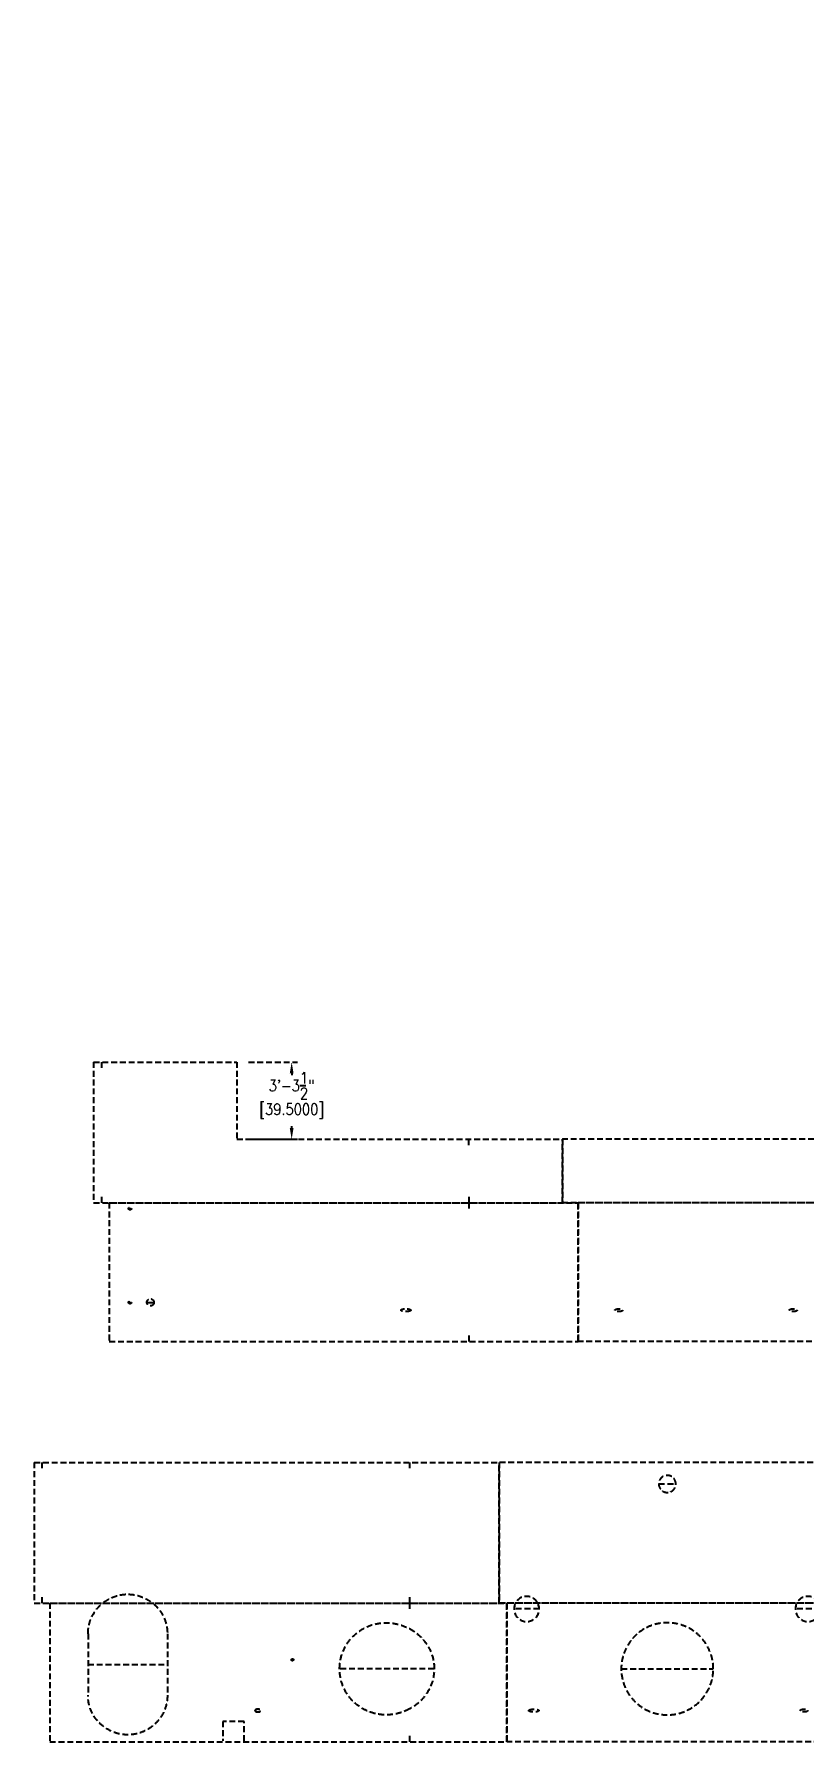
# Model space of a CAD drawing. Extents: x -970 to 14357, y -5073 to 1980.
# Drawn here: x -160 to 234, y -1965 to -1091 of the extents above; entities that cross this region are included whole.
import ezdxf

# ---------------------------------------------------------------- set-up
doc = ezdxf.new("R2010")
doc.units = 0
doc.header["$LTSCALE"] = 12
doc.header["$MEASUREMENT"] = 0
doc.header["$PDMODE"] = 33
doc.header["$PDSIZE"] = -0.5
doc.linetypes.add('HIDDEN', pattern=[0.375, 0.25, -0.125])
doc.layers.get('Defpoints').update_dxf_attribs({"linetype": 'CONTINUOUS'})
doc.layers.add('AM_3', color=6, linetype='HIDDEN', lineweight=25)
doc.layers.add('COVER', color=3, linetype='CONTINUOUS')
doc.layers.add('DIM', color=1, linetype='CONTINUOUS')
doc.styles.add('ROMANS', font='ROMANS.shx', dxfattribs={"width": 0.85, "height": 5.76})
doc.styles.get("Standard").update_dxf_attribs({"font": 'sanss___.ttf'})
doc.dimstyles.get("Standard").update_dxf_attribs({"dimtxt": 0.18, "dimasz": 0.18, "dimexe": 0.18, "dimexo": 0.0625, "dimgap": 0.09, "dimtad": 0, "dimtih": 1, "dimtoh": 1, "dimdec": 4, "dimzin": 0, "dimdsep": 46, "dimtxsty": 'Standard', "dimcen": 0.09, "dimadec": 0, "dimazin": 0, "dimtfac": 1, "dimtdec": 4, "dimtofl": 0, "dimtmove": 0, "dimatfit": 3, "dimfxl": 1, "dimtolj": 1, "dimtzin": 0, "dimarcsym": 0})

# ---------------------------------------------------------------- blocks, each defined once
blk = doc.blocks.new('A$Cd6710732')
at = {"layer": 'AM_3'}
for p, q in [((0, 71), (-169.2072086884831, 71)), ((-169.2072086884832, 0), (-169.2072086884831, 71)), ((0, 0), (0, 71)), ((-152.6662401558136, 68), (-165.5407613435347, 68)), ((-8.666200203850394, 68), (-21.54072139157154, 68)), ((-110.603605384484, 37.37500054595603), (-63.59573105848335, 37.37500054595603)), ((0, 0), (-169.2072086884831, 0))]:
    blk.add_line(p, q, dxfattribs=at)
for centre in [(-159.1035007496741, 68), (-15.10346079771102, 68)]:
    blk.add_arc(centre, 6.437260593860515, 157.1472616996436, 22.85273830035638, dxfattribs=at)
at = {"layer": 'AM_3', "extrusion": (4.284273334771575e-14, 5.117830283010009e-15, -1)}
blk.add_arc((157.9930088682607, 16.00000000000023), 0.06250000000003307, 353.1879434967107, 6.812056503184285, dxfattribs=at)
at = {"layer": 'AM_3', "extrusion": (-3.373185993130306e-15, -2.108923675259073e-12, -1)}
blk.add_arc((19.05710407974436, 16), 0.06249999999998564, 357.6448146160537, 2.355185383737639, dxfattribs=at)
at = {"layer": 'AM_3'}
for points, knots in [([(-63.53323105848415, 37.375), (-63.53323105848415, 36.84173921131696), (-63.55134307657988, 36.3009568634443), (-63.66438683740046, 34.66106412507543), (-63.81828264670889, 33.54414405379339), (-64.41734041025347, 30.75847714430301), (-64.96826222830725, 29.08122126127728), (-66.47616405578037, 25.83130159225766), (-67.43346518160558, 24.25985258002743), (-69.70885601204452, 21.36480685471452), (-71.02637726925866, 20.04244699004607), (-73.91378887554765, 17.75611466591045), (-75.48244779566176, 16.79272428157492), (-78.7290552733291, 15.27244985202833), (-80.40578354607135, 14.71525687403346), (-83.7303078340459, 13.9886907323521), (-85.37744201906594, 13.81846322010347), (-87.54755839357006, 13.80545457710696), (-88.14053864454695, 13.82381148236777), (-89.34578787972725, 13.90806926094683), (-89.95549054973151, 13.97400090763199), (-91.79789374715165, 14.24826841070717), (-93.04420641298782, 14.53356533285591), (-95.92648482227276, 15.45601104152547), (-97.55644955085813, 16.17907957529519), (-100.6516894068805, 18.0112699819656), (-102.115722990844, 19.12034323373564), (-104.7496159150743, 21.65260384343173), (-105.9185032808707, 23.07492675397225), (-107.878252451087, 26.11040567763507), (-108.6689203647633, 27.72231771378165), (-109.8530532169972, 30.99609848132241), (-110.2470781112495, 32.65698650509239), (-110.5631951205625, 35.04433409682792), (-110.6251053851288, 35.79937682413629), (-110.6701029608901, 37.07124159168734), (-110.6710587126873, 37.59035068580079), (-110.63765095491, 38.64786859007836), (-110.6029067019838, 39.18313479999551), (-110.4406552438371, 40.80337064132164), (-110.2548695698932, 41.9030073559602), (-109.5755240216467, 44.66402217122959), (-108.9723783103078, 46.32930132493948), (-107.3650160171619, 49.53685173268286), (-106.3605890067525, 51.07788851750774), (-104.0043000403646, 53.89727727305535), (-102.6531053447401, 55.17446409761897), (-99.71681115666479, 57.36344748005013), (-98.13295875819483, 58.27478184585289), (-94.87433801964539, 59.6929051615798), (-93.20072199385118, 60.20008854494154), (-90.69858435781737, 60.68109135308077), (-89.85410657835916, 60.79478823365889), (-88.48866299827978, 60.90656150433324), (-87.96018445351967, 60.93149961650306), (-87.05545405451767, 60.94450926315267), (-86.67544546268664, 60.94078292117774), (-85.903557305415, 60.91423126003929), (-85.51419361157366, 60.89133670129763), (-84.33778613956031, 60.792267390593), (-83.54235672124298, 60.68564230634934), (-81.07837684347169, 60.22201338030663), (-79.39206627090789, 59.71712097734007), (-76.10770313609453, 58.29757635082751), (-74.51084036342434, 57.38250710619059), (-71.55139396823904, 55.18033895184271), (-70.19010401527885, 53.89371570750473), (-67.81905185271808, 51.05195736301084), (-66.80997833273534, 49.49803151702395), (-65.19949991487931, 46.26443401385768), (-64.59786795143816, 44.58603888756625), (-63.78980407410518, 41.24544321257508), (-63.58253356358307, 39.58398607893787), (-63.535836232561, 37.78068423692116), (-63.53323105848415, 37.57730236297994), (-63.53323105848415, 37.375)], [0, 0, 0, 0, 1.772198939198269, 1.772198939198269, 5.316596817594808, 5.316596817594808, 10.55776414268006, 10.55776414268006, 15.7989314677653, 15.7989314677653, 21.04009879285055, 21.04009879285055, 26.2812661179358, 26.2812661179358, 31.52243344302104, 31.52243344302104, 36.76360076810629, 36.76360076810629, 38.71675563369783, 38.71675563369783, 40.66991049928937, 40.66991049928937, 44.57622023047246, 44.57622023047246, 49.7588700042883, 49.7588700042883, 54.94151977810415, 54.94151977810415, 60.12416955192, 60.12416955192, 65.30681932573584, 65.30681932573584, 70.4894690995517, 70.4894690995517, 72.92317863199912, 72.92317863199912, 74.65894984448987, 74.65894984448987, 76.39472105698061, 76.39472105698061, 79.8662634819621, 79.8662634819621, 85.0880873094518, 85.0880873094518, 90.3099111369415, 90.3099111369415, 95.5317349644312, 95.5317349644312, 100.7535587919209, 100.7535587919209, 105.9753826194106, 105.9753826194106, 108.6617451686798, 108.6617451686798, 110.3854305482109, 110.3854305482109, 111.6510938293751, 111.6510938293751, 112.9167571105393, 112.9167571105393, 115.4480836728676, 115.4480836728676, 120.7079490827422, 120.7079490827422, 125.9678144926167, 125.9678144926167, 131.2276799024913, 131.2276799024913, 136.4875453123659, 136.4875453123659, 141.7474107222405, 141.7474107222405, 147.007276132115, 147.007276132115, 147.6795926434334, 147.6795926434334, 147.6795926434334, 147.6795926434334]), ([(-158.0550676539414, 16.00741330694541), (-158.043052749333, 16.10799330391046), (-157.9879259449559, 16.18411053256659), (-157.8606410189998, 16.29352526273033), (-157.7914267814039, 16.3314779584166), (-157.6522622520515, 16.39930660129357), (-157.5807889705216, 16.42746301378202), (-157.3251617571874, 16.51593153292606), (-157.1376633471615, 16.55972950381738), (-156.760717184583, 16.63004328979559), (-156.5710793568226, 16.65567510405117), (-155.9099504059233, 16.72234365333793), (-155.436228176585, 16.73161112015805), (-154.6449856211947, 16.69172024414638), (-154.3264269171426, 16.66052269876513), (-153.8412040227743, 16.57488441357282), (-153.6723207498146, 16.53806104076739), (-153.4216636824817, 16.46231931852117), (-153.3381257817267, 16.43344993932737), (-153.1902428759862, 16.37059828635938), (-153.1255983341522, 16.33849085787028), (-153.0156657845154, 16.26786956007663), (-152.9669925504397, 16.23413567728198), (-152.8825715526078, 16.13295230249901), (-152.8523592860086, 16.06345641276107), (-152.8519477510989, 15.94235985996943), (-152.8690911435468, 15.89208961907116), (-152.9207757624254, 15.81479770978785), (-152.9535171204705, 15.78400659855924), (-153.0580428368526, 15.69796890590078), (-153.1344526642291, 15.65669383029149), (-153.2924432608955, 15.58409819132316), (-153.3732755170854, 15.55430688541082), (-153.6264812817279, 15.47299069226028), (-153.8016293974447, 15.433239648469), (-154.1533638566627, 15.36907876272335), (-154.3302617944012, 15.34509953026577), (-154.9860694237084, 15.27762241402024), (-155.4674148348352, 15.26801536410881), (-156.2630032071539, 15.30861274987592), (-156.578287376151, 15.33959690200936), (-157.0669773814327, 15.42551113175841), (-157.2423089879169, 15.46385497447227), (-157.5014445140215, 15.54361358635424), (-157.5875851312816, 15.57390629992551), (-157.7438444719005, 15.64333975897307), (-157.8142951116133, 15.67945479584228), (-157.9508177371633, 15.77754218114092), (-158.0165960111331, 15.8437080832166), (-158.0491112451135, 15.955676221874), (-158.0528194547361, 15.97376641302662), (-158.0550676539414, 15.99258669305482)], [0, 0, 0, 0, 0.02039782260888881, 0.02039782260888881, 0.04079564521777761, 0.04079564521777761, 0.06119346782666642, 0.06119346782666642, 0.1132912607956237, 0.1132912607956237, 0.1653890537645809, 0.1653890537645809, 0.2945019603366198, 0.2945019603366198, 0.3816710890594157, 0.3816710890594157, 0.42847721215876, 0.42847721215876, 0.4522136383931883, 0.4522136383931883, 0.471029971904204, 0.471029971904204, 0.4858856416426501, 0.4858856416426501, 0.5007413113810961, 0.5007413113810961, 0.5107742341321854, 0.5107742341321854, 0.5208071568832746, 0.5208071568832746, 0.5437400278238039, 0.5437400278238039, 0.5666728987643332, 0.5666728987643332, 0.6152692579793291, 0.6152692579793291, 0.6638656171943249, 0.6638656171943249, 0.7950489833821566, 0.7950489833821566, 0.8813382419686282, 0.8813382419686282, 0.929955369692033, 0.929955369692033, 0.9543273013807695, 0.9543273013807695, 0.975255255656353, 0.975255255656353, 0.9961832099319364, 0.9961832099319364, 1, 1, 1, 1]), ([(-19.11955128462216, 16.00256838528026), (-19.11541949208015, 16.10302796094538), (-19.06714423007202, 16.18452780719417), (-18.94956630074296, 16.30818060042247), (-18.88222816720167, 16.35380529945019), (-18.74408960978542, 16.43243675190479), (-18.6724415192416, 16.46470071802514), (-18.44041847010578, 16.55478232858741), (-18.27627344229325, 16.59736364239893), (-17.94568759826609, 16.66291705310505), (-17.77892533477257, 16.68519921129382), (-17.19371483656505, 16.73586101685805), (-16.77241695590226, 16.72649564642552), (-16.21880868961205, 16.6438744613024), (-16.08162719328618, 16.61712662461196), (-15.8473385009778, 16.55543738063284), (-15.74945466100849, 16.52475004141979), (-15.57417049086746, 16.4549948736078), (-15.49587371528958, 16.41842410348863), (-15.36051530150291, 16.33498063977004), (-15.30187023257747, 16.29175988346515), (-15.20010446382719, 16.17892017287068), (-15.15526537639255, 16.10570910998877), (-15.1457361233098, 15.92984540659882), (-15.18319964855766, 15.84736535994034), (-15.28043423363181, 15.7265694256746), (-15.33793383873444, 15.68154614293667), (-15.45764903278928, 15.60331786669531), (-15.52014910904131, 15.57118967085853), (-15.71912357150256, 15.48241987830988), (-15.85928288112314, 15.4393190825067), (-16.14206202537423, 15.37008348955646), (-16.28497920273082, 15.34453437457137), (-16.80114302826303, 15.27575814300667), (-17.17772028517027, 15.26736428955974), (-17.79030945134684, 15.31341082874474), (-18.02795935727829, 15.34626104793711), (-18.40357872487709, 15.43741518079287), (-18.54418439066831, 15.48029670282313), (-18.76498994747033, 15.5778592839215), (-18.8484936638564, 15.62181107097467), (-18.9896622575659, 15.7291612788722), (-19.05246297204917, 15.78920097549826), (-19.10664180966251, 15.90909733816079), (-19.11766566731592, 15.95158509350176), (-19.11955128462228, 15.99743161471974)], [0, 0, 0, 0, 0.02635943626199373, 0.02635943626199373, 0.05271887252398746, 0.05271887252398746, 0.07907830878598118, 0.07907830878598118, 0.1370125875020687, 0.1370125875020687, 0.1949468662181562, 0.1949468662181562, 0.3397809125328256, 0.3397809125328256, 0.3877943468602603, 0.3877943468602603, 0.4227298992982945, 0.4227298992982945, 0.4516622667189495, 0.4516622667189495, 0.4750776031602947, 0.4750776031602947, 0.4984929396016399, 0.4984929396016399, 0.5219082760429851, 0.5219082760429851, 0.5453236124843303, 0.5453236124843303, 0.5687389489256754, 0.5687389489256754, 0.6186461673618059, 0.6186461673618059, 0.6685533857979363, 0.6685533857979363, 0.798164015765743, 0.798164015765743, 0.8806599503488146, 0.8806599503488146, 0.9306908616894477, 0.9306908616894477, 0.9619732639427058, 0.9619732639427058, 0.9879704005727941, 0.9879704005727941, 1, 1, 1, 1])]:
    blk.add_open_spline(points, degree=3, knots=knots, dxfattribs=at)
blk = doc.blocks.new('A$Cba164b0d')
at = {"layer": 'AM_3'}
for p, q in [((-233.9999999999999, 70.99999999999977), (0, 71)), ((-233.9999999999999, 70.99999999999977), (-233.9999999999999, -2.273736754432321e-13)), ((-49.89639565575811, 70.99999999999977), (-49.89639565575811, 68)), ((0, 71), (0, -2.273736754432321e-13)), ((-214.4249967081591, 55.31053149606305), (-214.4249967081591, 23.81446850393695)), ((-173.7921801416779, 55.31053149606305), (-173.7921801416779, 23.81446850393695)), ((-214.4249967081591, 39.5625), (-173.7921801416779, 39.56249999999977)), ((-109.2977591689012, 41.99999999999523), (-110.2196364453149, 41.99999999999523)), ((-37.26897836417106, 37.37499999999454), (-85.54909789531973, 37.37499999999454)), ((-233.9999999999999, -2.273736754432321e-13), (0, 0)), ((-49.89639565575811, 2.999999999999773), (-49.89639565575811, -2.273736754432321e-13))]:
    blk.add_line(p, q, dxfattribs=at)
blk.add_lwpolyline([(-134.5374588870372, 0.4999999999997726), (-134.5374588870372, 10.48600000000033), (-145.4160717969669, 10.48600000000033), (-145.4160717969669, 0.4999999999997726)], dxfattribs=at)
at = {"layer": 'AM_3', "extrusion": (0, 0, -1)}
blk.add_arc((110.2196364453146, 42), 0.06249999999999409, 359.9587924796765, 0.04120751917700412, dxfattribs=at)
at = {"layer": 'AM_3'}
for points, knots in [([(-214.4249967081544, 55.31053226040626), (-214.4249818287213, 56.52721661801115), (-214.3130361865932, 57.74369966660788), (-213.8707359637021, 60.13646990702273), (-213.5393164592797, 61.31225858098151), (-212.275842014485, 64.62149917866054), (-211.0652654455222, 66.6472808389126), (-208.9129623551505, 69.15689058545877), (-208.2205543763547, 69.85492316799468), (-207.4818828531216, 70.49999999999591)], [0, 0, 0, 0, 0.184654019425063, 0.184654019425063, 0.369308038850126, 0.369308038850126, 0.7222896738966584, 0.7222896738966584, 0.8711466834662285, 0.8711466834662285, 0.8711466834662285, 0.8711466834662285]), ([(-180.7349501735548, 70.49999999999591), (-180.2114013557355, 70.04294220913357), (-179.7111130886536, 69.5592600292166), (-177.8242626856617, 67.5367034804126), (-176.6430100577588, 65.80645725702993), (-174.8578049202533, 62.06866511383578), (-174.2555867604009, 60.06091903332367), (-173.8540292122292, 57.11483015210888), (-173.7921911753315, 56.21274856614946), (-173.7921801416825, 55.31053226040649)], [0.1288661918335925, 0.1288661918335925, 0.1288661918335925, 0.1288661918335925, 0.2343559213071126, 0.2343559213071126, 0.5487140792018873, 0.5487140792018873, 0.8630722370966619, 0.8630722370966619, 1, 1, 1, 1]), ([(-85.6115978953157, 37.37500070298393), (-85.61157887424133, 39.06610198457383), (-85.42888560986381, 40.75713978132853), (-84.56503721785987, 44.70588730202326), (-83.71650355574963, 46.92666516846293), (-81.40049158428502, 51.01883284979226), (-79.93359339712208, 52.88983751150977), (-76.51084711882112, 56.11389772883513), (-74.55572883200682, 57.46651441873837), (-70.33356511589136, 59.53591193957868), (-68.06769304048152, 60.25264854296347), (-63.42635638745202, 61.00374793849141), (-61.05190823900756, 61.03911577882718), (-56.38755795347691, 60.45112935447037), (-54.09759140507725, 59.82921488478132), (-51.23085144260688, 58.61216945632577), (-50.54094832811501, 58.28253200198742), (-49.8669782848001, 57.92299330029391)], [0, 0, 0, 0, 0.1021107661249799, 0.1021107661249799, 0.2440699143703977, 0.2440699143703977, 0.3860290626158154, 0.3860290626158154, 0.5279882108612332, 0.5279882108612332, 0.6699473591066509, 0.6699473591066509, 0.8119065073520687, 0.8119065073520687, 0.9538656555974865, 0.9538656555974865, 1, 1, 1, 1]), ([(-49.86697811514699, 57.92299320978964), (-48.32472956808249, 57.10025315818393), (-46.86809682292539, 56.11636089751801), (-43.78175395949074, 53.51011690197811), (-42.23970552570944, 51.78322708257633), (-39.71979615126628, 47.95470022567838), (-38.74301432036424, 45.85324478453799), (-37.46258747056322, 41.4518741227962), (-37.15980579530469, 39.1529940059304), (-37.26492513425205, 34.57020952810308), (-37.67274337256515, 32.28774193629488), (-39.15097850852038, 27.94885781064886), (-40.22044477916234, 25.89335633510973), (-42.90521123693719, 22.17867329802039), (-44.51946756401526, 20.51956315486404), (-47.44165851775188, 18.25445805162599), (-48.62663914624886, 17.48868778139922), (-49.86697811514694, 16.82700679020991)], [0, 0, 0, 0, 0.1034231885891083, 0.1034231885891083, 0.2389898018113894, 0.2389898018113894, 0.3745564150336705, 0.3745564150336705, 0.5101230282559517, 0.5101230282559517, 0.6456896414782327, 0.6456896414782327, 0.7812562547005137, 0.7812562547005137, 0.9168228679227948, 0.9168228679227948, 1, 1, 1, 1]), ([(-110.2821364291506, 42.0000449504264), (-110.2820433915876, 42.12940626314457), (-110.2325843742338, 42.25665632325718), (-110.0589244035947, 42.4480436293361), (-109.9357678264745, 42.50880225985884), (-109.6794885928808, 42.53335170565174), (-109.5468029178832, 42.49531509170197), (-109.3412008251157, 42.34096666858318), (-109.268353526214, 42.22336078780427), (-109.2206175478847, 41.97099790925586), (-109.2456089080771, 41.834907136737), (-109.380627201481, 41.61617704420678), (-109.4903558271744, 41.53236485160778), (-109.737849035234, 41.4616639510491), (-109.8748977409815, 41.47337532141773), (-110.1060891892009, 41.58807492419851), (-110.1989177106638, 41.68846825183755), (-110.2698943335025, 41.87001491720366), (-110.2820893844035, 41.93454308216019), (-110.2821364291503, 41.99995504957224)], [0, 0, 0, 0, 0.1175688652382677, 0.1175688652382677, 0.2351377304765353, 0.2351377304765353, 0.352706595714803, 0.352706595714803, 0.4702754609530707, 0.4702754609530707, 0.5878443261913383, 0.5878443261913383, 0.705413191429606, 0.705413191429606, 0.8229820566678737, 0.8229820566678737, 0.9405509219061414, 0.9405509219061414, 1, 1, 1, 1]), ([(-49.86697828480015, 16.82700669970563), (-51.43010563670134, 15.99313465412024), (-53.07921098580857, 15.32046053213344), (-56.48055611268188, 14.32768004422724), (-58.23307258877423, 14.00775104529794), (-61.76692015712922, 13.7457710562353), (-63.54813608859217, 13.80344263399093), (-67.05630070028383, 14.30464660734242), (-68.78302015686785, 14.74836557147819), (-72.09556222628333, 16.00814319623373), (-73.68103491469674, 16.82436080887464), (-76.62893988571147, 18.79178488574939), (-77.99115696548154, 19.94280260037317), (-80.81278515059796, 22.9359243752524), (-82.16198680483342, 24.88134029141111), (-84.22830645526074, 29.08354589002647), (-84.94554401962654, 31.33965585743294), (-85.51244849956629, 34.88230440866664), (-85.61158387654154, 36.12863610239037), (-85.61159789531575, 37.37499929701562)], [0, 0, 0, 0, 0.1069986067079044, 0.1069986067079044, 0.2139972134158089, 0.2139972134158089, 0.3209958201237133, 0.3209958201237133, 0.4279944268316177, 0.4279944268316177, 0.5349930335395221, 0.5349930335395221, 0.6419916402474265, 0.6419916402474265, 0.783367352196146, 0.783367352196146, 0.9247430641448654, 0.9247430641448654, 1, 1, 1, 1]), ([(-173.7921801419313, 23.81446287605559), (-173.7923289595131, 22.16178073921765), (-173.998723374068, 20.50927971431111), (-174.8289147755013, 17.23852438331733), (-175.4682524075752, 15.62459416966431), (-177.1335842816139, 12.61046797811787), (-178.1595069805316, 11.21056246043054), (-180.5276758585173, 8.71056220071182), (-181.8708148642896, 7.61135754607335), (-184.7896736696216, 5.784156218041971), (-186.3647974805019, 5.055324482472088), (-189.6484255076849, 4.018066478809033), (-191.3565049395046, 3.709474178756864), (-194.7955849569211, 3.532708231478864), (-196.5263916975556, 3.66577316462417), (-199.8984987613824, 4.364577504522231), (-201.5396710117578, 4.929537904135032), (-205.0548473555239, 6.66474551561646), (-206.8676618560573, 7.95788436219118), (-209.9901964473459, 11.05342405945885), (-211.2990705960759, 12.85527121024325), (-213.2738079076573, 16.78369999257984), (-213.9376009734765, 18.91081068465382), (-214.3618815024818, 21.99165616766868), (-214.4249146338221, 22.90299549691781), (-214.4249967079057, 23.81446287605559)], [0, 0, 0, 0, 0.07790578646647325, 0.07790578646647325, 0.1590780931022393, 0.1590780931022393, 0.2402503997380054, 0.2402503997380054, 0.3214227063737715, 0.3214227063737715, 0.4025950130095375, 0.4025950130095375, 0.4837673196453036, 0.4837673196453036, 0.5649396262810696, 0.5649396262810696, 0.6461119329168357, 0.6461119329168357, 0.7497527344245659, 0.7497527344245659, 0.8533935359322962, 0.8533935359322962, 0.9570343374400264, 0.9570343374400264, 1, 1, 1, 1]), ([(-128.9457054505747, 16.00009845781392), (-128.9458251995201, 16.0972859269873), (-128.9056959636623, 16.1869631539721), (-128.7973334655874, 16.32893187441368), (-128.7302777877222, 16.3843526517544), (-128.5892019383819, 16.47732757432823), (-128.5146686942495, 16.51478454418884), (-128.2651314239583, 16.61866843388657), (-128.0835645296027, 16.66197820989601), (-127.7179276921909, 16.71509901049922), (-127.5333434928768, 16.72438522373068), (-127.1366956157949, 16.71101633250009), (-126.9244877584968, 16.68406804843971), (-126.5728677451763, 16.59296331196742), (-126.4303910567741, 16.54313016958986), (-126.2125574255958, 16.42314295961341), (-126.1312821122549, 16.36752156666103), (-126.0101335910735, 16.23680801284308), (-125.964735543857, 16.16781029311687), (-125.9247815750816, 16.00538701372125), (-125.9359485626811, 15.91567490212083), (-126.0040941446899, 15.76778500053615), (-126.0561964195221, 15.70782228119333), (-126.1692922455692, 15.60762192323136), (-126.2311866855283, 15.56671470368997), (-126.437820949137, 15.4525162176808), (-126.590502091138, 15.40070837264057), (-126.899594675931, 15.3244913214894), (-127.0568409255741, 15.30113113611742), (-127.4719098941868, 15.26969115099769), (-127.7313538269442, 15.27998878587482), (-128.1484910451838, 15.35407999323957), (-128.3090519836884, 15.39693770122562), (-128.56563191754, 15.50854083760419), (-128.6659166986474, 15.56409486861094), (-128.819632434637, 15.69648393401417), (-128.8795142548784, 15.76516978614745), (-128.9342896701599, 15.8970474255575), (-128.9459354367165, 15.94757503888263), (-128.9457054505747, 16.00009845781392)], [2.552759118948218e-05, 2.552759118948218e-05, 2.552759118948218e-05, 2.552759118948218e-05, 0.03490995759345242, 0.03490995759345242, 0.06979438759571535, 0.06979438759571535, 0.1046788175979783, 0.1046788175979783, 0.1840160774328647, 0.1840160774328647, 0.2633533372677511, 0.2633533372677511, 0.3549514774938833, 0.3549514774938833, 0.4187528926602729, 0.4187528926602729, 0.458905715751732, 0.458905715751732, 0.4894244047629123, 0.4894244047629123, 0.5199430937740926, 0.5199430937740926, 0.550461782785273, 0.550461782785273, 0.5809804717964534, 0.5809804717964534, 0.6491293295049446, 0.6491293295049446, 0.7172781872134358, 0.7172781872134358, 0.8283873993838043, 0.8283873993838043, 0.8990177181972583, 0.8990177181972583, 0.9464003763137722, 0.9464003763137722, 0.9812016137143982, 0.9812016137143982, 0.9999745438694261, 0.9999745438694261, 0.9999745438694261, 0.9999745438694261]), ([(-128.8832052286172, 16), (-128.8832976731612, 16.05028098519347), (-128.8632845165387, 16.12636314711563), (-128.8082735288378, 16.21512546714371), (-128.754467222344, 16.27673187185292), (-128.6937364174211, 16.33065218751426), (-128.6285896853385, 16.37778896594955), (-128.5603006634698, 16.41923323224864), (-128.4841911443323, 16.45875920912886), (-128.3948105869213, 16.49805826412057), (-128.2878781264578, 16.53707009061509), (-128.1675193010065, 16.57248500601804), (-128.0393805557784, 16.60217223470454), (-127.9090096416971, 16.62521518687345), (-127.7781626099201, 16.64181744576445), (-127.6472673826032, 16.65258381549302), (-127.5227171432257, 16.65759528995909), (-127.4098863158793, 16.65771665001762), (-127.3156710333689, 16.65469503568147), (-127.2335071563597, 16.64984662113125), (-127.1574118982581, 16.64350535638187), (-127.0807967070552, 16.63519250370041), (-127.0039486621739, 16.62483332625652), (-126.9271550384196, 16.61235581132655), (-126.8507060482913, 16.59767961195257), (-126.774885654742, 16.58075668882202), (-126.699974973782, 16.56152779291779), (-126.6262565272829, 16.53990553427025), (-126.5540125945176, 16.51579511322802), (-126.4835011277824, 16.48915042642579), (-126.4150263026021, 16.45977179780357), (-126.3464797599271, 16.42618922782094), (-126.2758088725106, 16.38623306351747), (-126.2033869458849, 16.33750463692513), (-126.1349709829459, 16.28052912430485), (-126.0769595857724, 16.21752202979405), (-126.0325403486942, 16.14979570441915), (-126.0035576927885, 16.07714823520564), (-125.9931942508293, 16), (-126.0035576927884, 15.92285176479436), (-126.0325403486942, 15.85020429558085), (-126.0769595857724, 15.78247797020572), (-126.1349709829462, 15.71947087569515), (-126.2033869458849, 15.66249536307487), (-126.2758088725106, 15.61376693648253), (-126.3464797599273, 15.57381077217906), (-126.4150263026021, 15.54022820219643), (-126.4835011277823, 15.51084957357443), (-126.5540125945174, 15.48420488677129), (-126.6262565272842, 15.46009446573271), (-126.6999749737769, 15.43847220707039), (-126.7748856547614, 15.41924331122254), (-126.8507060482179, 15.40232038787917), (-126.9271550386939, 15.38764418930441), (-127.0039486611528, 15.3751666713938), (-127.0807967108298, 15.36480750498731), (-127.1574118844009, 15.3564946117242), (-127.2335072068456, 15.35015349506739), (-127.308795701206, 15.34571024059505), (-127.3830171576045, 15.34308976983448), (-127.4562791416207, 15.34221537510939), (-127.5290569684965, 15.34305590870235), (-127.6021407161733, 15.34559736076199), (-127.6759533201112, 15.34990421693124), (-127.7505490463031, 15.35607190791529), (-127.8256420234775, 15.36418386775085), (-127.9009464190179, 15.37432410181509), (-127.9761760932187, 15.38657431029105), (-128.0510420965406, 15.4010241515989), (-128.1252614813225, 15.41773224205099), (-128.1985545152645, 15.43676631837434), (-128.2706402314096, 15.45822126427902), (-128.3412379009882, 15.48219920434553), (-128.4100905886809, 15.50875563801628), (-128.476896894964, 15.53809216066293), (-128.5437866355719, 15.57172124267345), (-128.6128083988581, 15.61187817871155), (-128.6835478854946, 15.66107521498088), (-128.7502308578416, 15.71868761604628), (-128.8064686438697, 15.78237923304005), (-128.8627509264977, 15.87224290259155), (-128.8834623626727, 15.94851339604793), (-128.8832052286172, 16)], [0, 0, 0, 0, 0.02194482053028088, 0.0337394882014127, 0.04562788232629009, 0.05773794183682698, 0.06934424386411896, 0.08090172036295153, 0.09279589124560689, 0.1069915834180197, 0.1237618355304082, 0.1427559946263325, 0.1620660946316564, 0.181508942721256, 0.2008849711067922, 0.2199814980897933, 0.2391822805141462, 0.2556236219300922, 0.2695296867728851, 0.2805831649612027, 0.2917738898294684, 0.3030675504537151, 0.3144307626672911, 0.325831248359803, 0.33723760973303, 0.3486197996392497, 0.359949983636547, 0.3712033280504629, 0.3823581756853318, 0.3933962371779758, 0.4043041802702762, 0.4150755985433316, 0.4269093446434951, 0.4399410279932603, 0.4533644969003419, 0.465921171819984, 0.477431332483062, 0.4887541976003578, 0.4999936862915152, 0.5112331749826726, 0.5225560400999684, 0.5340662007630559, 0.5466228756826971, 0.560046344589782, 0.5730780279395364, 0.5849117740396995, 0.5956831923127502, 0.6065911354050506, 0.6176291968976946, 0.6287840445325635, 0.6400373889464794, 0.6513675729437712, 0.6627497628499882, 0.6741561242232152, 0.6855566099157215, 0.6969198221293005, 0.7082134827535471, 0.719404207621824, 0.7304576858101416, 0.7413388385810121, 0.7520238001249306, 0.7626378476937458, 0.7733062494362611, 0.7841428312042454, 0.7951125906751019, 0.8061814014506705, 0.8173161803609904, 0.8284850787581304, 0.8396572790189518, 0.8508034756731564, 0.8618967430460355, 0.8729133348260486, 0.8838328898322932, 0.8946386605344331, 0.9053191276531226, 0.9158699899834617, 0.9275082081167576, 0.9403700653859804, 0.9536619524803921, 0.9661167936864269, 0.9775591958750459, 1, 1, 1, 1])]:
    blk.add_open_spline(points, degree=3, knots=knots, dxfattribs=at)
blk = doc.blocks.new('A$C2428ddc5')
at = {"layer": 'AM_3'}
for p, q in [((0, 72), (-165.2072086884832, 72)), ((-165.2072086884832, 0), (-165.2072086884832, 72)), ((0, 0), (0, 72)), ((-83.4786088400607, 61.00002975800703), (-74.72860434434278, 61.00002975800703)), ((0, 0), (-165.2072086884832, 0))]:
    blk.add_line(p, q, dxfattribs=at)
for centre, radius in [((-151.103500749674, -3), 6.437260593860543), ((-7.103460797710227, -3), 6.437260593860515)]:
    blk.add_arc(centre, radius, 32.9365221929949, 147.0634778070051, dxfattribs=at)
blk.add_open_spline([(-74.72860434424149, 61), (-74.72860434424149, 60.76956119005604), (-74.74689147987374, 60.53145104618989), (-74.86343321062657, 59.82281221956919), (-75.02243931662906, 59.34260909757813), (-75.51549480841402, 58.44494177269075), (-75.84963370759522, 58.0293844407106), (-76.6395451292907, 57.34742640177296), (-77.09362342462907, 57.08211236165698), (-78.02796148833454, 56.73000476693187), (-78.50663330510952, 56.64241451529506), (-79.12305846390507, 56.62194160991135), (-79.28497705646771, 56.62554466978872), (-79.61935372364599, 56.65226977902284), (-79.78934429234448, 56.67555551705891), (-80.30257283889136, 56.77805293748293), (-80.64925649002623, 56.89044518733772), (-81.43222253401177, 57.26298183498011), (-81.85718101306054, 57.56190842995238), (-82.57648120691056, 58.29042726397029), (-82.86955450485152, 58.71870268228167), (-83.28471446334345, 59.61977674415652), (-83.40722378876103, 60.09095687499871), (-83.47292857882917, 60.71695266630991), (-83.48038057811436, 60.88651191624012), (-83.47613426495104, 61.22367798069945), (-83.4641942151909, 61.39613970876371), (-83.39522557103373, 61.9202146552268), (-83.30450104329236, 62.27881588993978), (-82.9806998118795, 63.08597755137862), (-82.7112116787714, 63.52758074251528), (-82.02907183591492, 64.2931952637598), (-81.61748665831612, 64.61570017385338), (-80.73269914323498, 65.09132523421363), (-80.26123340206652, 65.24457432658983), (-79.57775623843145, 65.35518835126368), (-79.35587714028838, 65.37302935213802), (-78.81299756273859, 65.37760441532555), (-78.47392628318073, 65.3438204549741), (-77.78553871456654, 65.18664228248622), (-77.43858876045067, 65.0629534719385), (-76.66239916210418, 64.66474636720136), (-76.2462146132807, 64.352227119595), (-75.55017701728616, 63.60293237868291), (-75.2714643602103, 63.16757549365798), (-74.88517770783835, 62.26037974087239), (-74.77705390154358, 61.79008734151148), (-74.73291836479655, 61.22603855951752), (-74.7286043442416, 61.11212288812067), (-74.7286043442416, 61)], degree=3, knots=[0, 0, 0, 0, 0.7568900714174301, 0.7568900714174301, 2.22169325042312, 2.22169325042312, 3.686496429428809, 3.686496429428809, 5.151299608434499, 5.151299608434499, 6.616102787440189, 6.616102787440189, 7.150075577938434, 7.150075577938434, 7.684048368436679, 7.684048368436679, 8.751993949433169, 8.751993949433169, 10.18712105815597, 10.18712105815597, 11.62224816687876, 11.62224816687876, 13.05737527560156, 13.05737527560156, 13.60828466876396, 13.60828466876396, 14.15919406192636, 14.15919406192636, 15.26101284825117, 15.26101284825117, 16.69960823355505, 16.69960823355505, 18.13820361885894, 18.13820361885894, 19.57679900416283, 19.57679900416283, 20.28188142225807, 20.28188142225807, 21.35380608746332, 21.35380608746332, 22.42573075266856, 22.42573075266856, 23.85980793395946, 23.85980793395946, 25.29388511525035, 25.29388511525035, 26.72796229654125, 26.72796229654125, 27.09623663721197, 27.09623663721197, 27.09623663721197, 27.09623663721197], dxfattribs=at)
blk = doc.blocks.new('A$Cb2340e7f')
at = {"layer": 'AM_3'}
for p, q in [((-238, 72), (0, 72)), ((-238, 72), (-238, 0)), ((-234, 71.99999999999977), (-234, 69)), ((-45.89639565575817, 72), (-45.89639565575817, 69)), ((0, 72), (0, 0)), ((-238, 0), (0, 0)), ((-233.9999999999999, 3), (-233.9999999999999, 0)), ((-45.89639565575806, 3.000000000000227), (-45.89639565575806, 2.273736754432321e-13))]:
    blk.add_line(p, q, dxfattribs=at)
blk.add_open_spline([(-202.2427365358868, 0.499999999998181), (-201.3493329702732, 1.164862937436737), (-200.4015059256585, 1.756591602754725), (-198.2035953551426, 2.891041143249822), (-196.9325202358566, 3.393134267854066), (-194.3158847453262, 4.13429592241414), (-192.970060508937, 4.372425230855924), (-190.258041425023, 4.57530979545777), (-188.8917769936138, 4.538823865301993), (-186.1940646325274, 4.194411786712408), (-184.862841227703, 3.884975592147839), (-182.2883973030608, 3.008403246245507), (-181.0456921347038, 2.439774071725651), (-179.2163507886259, 1.371886962857616), (-178.5827255632873, 0.952875984869479), (-177.9743129542121, 0.4999999999984084)], degree=3, knots=[0.02685970611283239, 0.02685970611283239, 0.02685970611283239, 0.02685970611283239, 0.1483951681462675, 0.1483951681462675, 0.2967903362925349, 0.2967903362925349, 0.4451855044388024, 0.4451855044388024, 0.5935806725850699, 0.5935806725850699, 0.7419758407313373, 0.7419758407313373, 0.8903710088776047, 0.8903710088776047, 0.9731426764917461, 0.9731426764917461, 0.9731426764917461, 0.9731426764917461], dxfattribs=at)
blk = doc.blocks.new('A$C6f628a42')
at = {"layer": 'AM_3'}
for p, q in [((0, 32.5), (-160.2072086884832, 32.5)), ((-160.2072086884832, 0), (-160.2072086884832, 32.5)), ((5.684341886080801e-14, 0), (5.684341886080801e-14, 32.5)), ((0, 0), (-160.2072086884832, 0))]:
    blk.add_line(p, q, dxfattribs=at)
blk = doc.blocks.new('A$Cedf7ffd9')
at = {"layer": 'AM_3'}
for p, q in [((0, 71), (-160.2072086884847, 71)), ((-160.2072086884846, 0), (-160.2072086884847, 71)), ((0, 0), (0, 71)), ((0, 0), (-160.2072086884847, 0))]:
    blk.add_line(p, q, dxfattribs=at)
at = {"layer": 'AM_3', "extrusion": (5.638948050224102e-14, -1.052073232201534e-12, -1)}
blk.add_arc((137.4512525748686, 16), 0.06249999999999498, 177.6448146158451, 182.3551853841549, dxfattribs=at)
at = {"layer": 'AM_3', "extrusion": (-1.506814205359395e-13, 4.211372517473039e-12, -1)}
blk.add_arc((48.18623323604481, 16), 0.06250000000000039, 177.6448146169925, 182.3551853839463, dxfattribs=at)
at = {"layer": 'AM_3'}
for points, knots in [([(-137.3888053699907, 15.99743161471929), (-137.3929371625335, 15.89697203905234), (-137.4412124245432, 15.81547219280287), (-137.5587903538753, 15.69181939957343), (-137.6261284874186, 15.64619470054549), (-137.7642670448377, 15.56756324809066), (-137.8359151353827, 15.53529928197031), (-138.0679381844806, 15.44521767142442), (-138.2320832122519, 15.40263635761994), (-138.5626690561949, 15.33708294692042), (-138.7294313196459, 15.31480078873119), (-139.3146418178787, 15.26413898313763), (-139.7359396986125, 15.27350435356266), (-140.289547964949, 15.35612553868737), (-140.4267294612528, 15.38287337537122), (-140.6610181535311, 15.44456261933328), (-140.7589019934912, 15.47524995853883), (-140.93418616363, 15.54500512633558), (-141.012482939215, 15.58157589645066), (-141.1478413530236, 15.66501936016039), (-141.206486421962, 15.70824011646255), (-141.3082521907431, 15.82107982704724), (-141.3530912782007, 15.89429088991392), (-141.3626205313383, 16.07015459333525), (-141.3251570060942, 16.15263464001532), (-141.2279224210134, 16.27343057431017), (-141.1704228159009, 16.3184538570556), (-141.0507076218287, 16.39668213330856), (-140.9882075455674, 16.42881032914943), (-140.7892330830937, 16.51758012169944), (-140.6490737734701, 16.56068091750149), (-140.3662946292154, 16.62991651044968), (-140.2233774518572, 16.65546562543432), (-139.7072136260571, 16.72424185703039), (-139.3306363688799, 16.73263571045641), (-138.7180472027066, 16.68658917117591), (-138.4803972970403, 16.65373895199355), (-138.1047779296176, 16.56258481917621), (-137.9641722637444, 16.51970329711526), (-137.7433667069526, 16.42214071597709), (-137.6598629906482, 16.37818892894893), (-137.5186943970139, 16.27083872109733), (-137.4558936825351, 16.21079902446581), (-137.4017148449425, 16.0909026618092), (-137.3906909872966, 16.04841490648187), (-137.3888053699907, 16.00256838528048)], [0, 0, 0, 0, 0.02635943626245557, 0.02635943626245557, 0.05271887252491114, 0.05271887252491114, 0.07907830878736671, 0.07907830878736671, 0.1370125874887948, 0.1370125874887948, 0.1949468661902229, 0.1949468661902229, 0.3397809125285018, 0.3397809125285018, 0.3877943468480646, 0.3877943468480646, 0.4227298992822716, 0.4227298992822716, 0.4516622667049398, 0.4516622667049398, 0.4750776031496748, 0.4750776031496748, 0.4984929395944098, 0.4984929395944098, 0.5219082760391448, 0.5219082760391448, 0.5453236124838798, 0.5453236124838798, 0.5687389489286149, 0.5687389489286149, 0.6186461673653113, 0.6186461673653113, 0.6685533858020077, 0.6685533858020077, 0.7981640158614548, 0.7981640158614548, 0.8806599503533855, 0.8806599503533855, 0.9306908617230172, 0.9306908617230172, 0.9619732639477739, 0.9619732639477739, 0.9879704005771294, 0.9879704005771294, 1, 1, 1, 1]), ([(-48.12378603116696, 15.99743161471974), (-48.12791782370954, 15.89697203905325), (-48.17619308571881, 15.81547219280401), (-48.29377101505008, 15.6918193995748), (-48.36110914859267, 15.64619470054686), (-48.49924770601189, 15.56756324809226), (-48.57089579655656, 15.5352992819719), (-48.8029188456037, 15.44521767144488), (-48.96706387332341, 15.40263635764813), (-49.29764971716304, 15.33708294695543), (-49.46441198056135, 15.31480078876439), (-50.04962247865927, 15.26413898314695), (-50.47092035930939, 15.27350435354401), (-51.02452862572699, 15.35612553861029), (-51.16171012218547, 15.38287337531119), (-51.39599881461976, 15.44456261930668), (-51.4938826545856, 15.47524995851063), (-51.66916682472805, 15.54500512630011), (-51.74746360031145, 15.58157589640905), (-51.88282201412738, 15.66501936010673), (-51.94146708307295, 15.7082401164057), (-52.0432328518757, 15.82107982697812), (-52.08807193935041, 15.89429088982843), (-52.09760119253906, 16.0701545932684), (-52.06013766730229, 16.15263463996712), (-51.9629030822216, 16.27343057428561), (-51.90540347710589, 16.31845385703673), (-51.78568828302463, 16.39668213329992), (-51.72318820675804, 16.42881032914374), (-51.52421374428599, 16.51758012169421), (-51.38405443466951, 16.56068091749535), (-51.10127529042745, 16.62991651044285), (-50.9583581130762, 16.6554656254275), (-50.44219428698074, 16.72424185706836), (-50.06561702949574, 16.73263571047528), (-49.45302786331069, 16.68658917109383), (-49.2153779579379, 16.65373895192556), (-48.83975859070767, 16.56258481915575), (-48.69915292474298, 16.51970329706273), (-48.47834736794368, 16.42214071587887), (-48.3948436517104, 16.37818892887162), (-48.25367505814756, 16.27083872105754), (-48.19087434367361, 16.21079902441943), (-48.13669550610729, 16.09090266176941), (-48.12567164847093, 16.04841490646004), (-48.12378603116684, 16.00256838527957)], [0, 0, 0, 0, 0.0263594362623005, 0.0263594362623005, 0.05271887252460101, 0.05271887252460101, 0.07907830878690152, 0.07907830878690152, 0.1370125874704489, 0.1370125874704489, 0.1949468661539964, 0.1949468661539964, 0.3397809124639517, 0.3397809124639517, 0.3877943468369205, 0.3877943468369205, 0.4227298992727503, 0.4227298992727503, 0.4516622666942305, 0.4516622666942305, 0.4750776031409322, 0.4750776031409322, 0.498492939587634, 0.498492939587634, 0.5219082760343358, 0.5219082760343358, 0.5453236124810376, 0.5453236124810376, 0.5687389489277394, 0.5687389489277394, 0.6186461673621108, 0.6186461673621108, 0.6685533857964822, 0.6685533857964822, 0.7981640159612234, 0.7981640159612234, 0.8806599503527661, 0.8806599503527661, 0.9306908617548921, 0.9306908617548921, 0.9619732639542339, 0.9619732639542339, 0.9879704005827845, 0.9879704005827845, 1, 1, 1, 1])]:
    blk.add_open_spline(points, degree=3, knots=knots, dxfattribs=at)
blk = doc.blocks.new('A$C09352df2')
at = {"layer": 'AM_3'}
for p, q in [((-240, 71), (0, 71)), ((-240, 71), (-240, 0)), ((-55.89639565575817, 71), (-55.89639565575817, 68)), ((0, 71), (0, 0)), ((-230.0280250593361, 68.00000000000682), (-228.7130184520844, 68.00000000000682)), ((-230.0280250593362, 20.00000000000682), (-228.7130184520844, 20.00000000000682)), ((-220.6704201380006, 19.99999976070785), (-217.1703005644248, 19.99999976070785)), ((-240, 0), (0, 0)), ((-55.89639565575817, 3), (-55.89639565575817, 0))]:
    blk.add_line(p, q, dxfattribs=at)
at = {"layer": 'AM_3', "extrusion": (0, 0, -1)}
for centre, radius, start, end in [((228.7130184520844, 68), 0.06250000000004162, 179.9587925639909, 180.0412074358006), ((228.7130184520844, 20), 0.06250000000004162, 179.9587925639909, 180.041207436009), ((217.1703005643374, 20), 0.06249999999995305, 179.9624782506639, 180.020873129852), ((85.63208099708174, 16.00000000000023), 0.06249999999996889, 177.7981939348857, 182.3393520552942)]:
    blk.add_arc(centre, radius, start, end, dxfattribs=at)
at = {"layer": 'AM_3'}
for points, knots in [([(-228.6505184682486, 67.99995504966455), (-228.6506361680948, 67.83630246766234), (-228.7084600788712, 67.67433290955387), (-228.9129667302465, 67.42045314929555), (-229.0608105293446, 67.33004155539129), (-229.3792594692816, 67.26211917426645), (-229.5508495335112, 67.28384030470761), (-229.8417564478387, 67.43215041815279), (-229.9604126093062, 67.55621927542234), (-230.0946287716905, 67.85475321287868), (-230.1078924833103, 68.02650418038434), (-230.0249983897372, 68.34169808184629), (-229.9272132781673, 68.48478157347063), (-229.6642024816579, 68.67691178224186), (-229.4990910222317, 68.72729275259007), (-229.1725037736314, 68.71096308671576), (-229.0136706495451, 68.64595301337931), (-228.7692940354962, 68.42895336568449), (-228.6866884314952, 68.277235641988), (-228.6538497323247, 68.0781477820633), (-228.6505466032919, 68.03916456366551), (-228.6505184682486, 68.0000449503359)], [0, 0, 0, 0, 0.1082363463928706, 0.1082363463928706, 0.2164726927857412, 0.2164726927857412, 0.3247090391786119, 0.3247090391786119, 0.4329453855714825, 0.4329453855714825, 0.5411817319643532, 0.5411817319643532, 0.6494180783572238, 0.6494180783572238, 0.7576544247500944, 0.7576544247500944, 0.865890771142965, 0.865890771142965, 0.9741271175358356, 0.9741271175358356, 1, 1, 1, 1]), ([(-228.6505184682486, 19.99995504966432), (-228.6506361680953, 19.83630246765438), (-228.7084600788769, 19.67433290953863), (-228.9129667302725, 19.420453149271), (-229.060810529384, 19.33004155537128), (-229.3792594693413, 19.26211917426508), (-229.5508495335797, 19.2838403047233), (-229.8417564479055, 19.43215041820622), (-229.960412609365, 19.55621927549464), (-230.0946287717152, 19.85475321299168), (-230.1078924833081, 20.02650418050644), (-230.0249983896745, 20.34169808196975), (-229.927213278071, 20.48478157358204), (-229.6642024815094, 20.67691178230871), (-229.4990910220586, 20.72729275262236), (-229.1725037734502, 20.71096308666597), (-229.0136706493704, 20.645953013287), (-228.7692940353672, 20.42895336550691), (-228.6866884314103, 20.27723564178132), (-228.6538497323121, 20.07814778191141), (-228.6505466032919, 20.03916456358911), (-228.6505184682486, 20.00004495033591)], [0, 0, 0, 0, 0.1082363463984709, 0.1082363463984709, 0.2164726927969417, 0.2164726927969417, 0.3247090391954126, 0.3247090391954126, 0.4329453855938835, 0.4329453855938835, 0.5411817319923543, 0.5411817319923543, 0.6494180783908252, 0.6494180783908252, 0.7576544247892961, 0.7576544247892961, 0.865890771187767, 0.865890771187767, 0.9741271175862379, 0.9741271175862379, 1, 1, 1, 1]), ([(-217.107800568485, 19.99997723094793), (-217.1079200518085, 19.67200102970264), (-217.1990694937646, 19.34447856426459), (-217.5378654978655, 18.78272522866405), (-217.7853071785427, 18.5493924738189), (-218.3655738094761, 18.24363179764714), (-218.6979494364975, 18.1715017504855), (-219.3528317751824, 18.20963147101656), (-219.6745533669438, 18.31950120721422), (-220.2157172536282, 18.69051626872351), (-220.4342395439692, 18.95079246192017), (-220.7061037940299, 19.5479903550472), (-220.7586094791354, 19.88392414658483), (-220.6828466432074, 20.53541503252927), (-220.5543425960033, 20.85039177118779), (-220.1526129445429, 21.36892437273195), (-219.8801449198864, 21.5721788597607), (-219.2680677477717, 21.80880358512991), (-218.9298415904649, 21.84187187144516), (-218.2836144430987, 21.72842752378347), (-217.9768370619586, 21.58184045928624), (-217.4822434123838, 21.15096167304409), (-217.2951470283178, 20.86689976857588), (-217.1373171262661, 20.3758397130714), (-217.1079236170654, 20.18792217764963), (-217.1078005777395, 20.00004092987638)], [0, 0, 0, 0, 0.08640912930740328, 0.08640912930740328, 0.1728182586148066, 0.1728182586148066, 0.2592273879222098, 0.2592273879222098, 0.3456365172296131, 0.3456365172296131, 0.4320456465370164, 0.4320456465370164, 0.5184547758444197, 0.5184547758444197, 0.604863905151823, 0.604863905151823, 0.6912730344592263, 0.6912730344592263, 0.7776821637666296, 0.7776821637666296, 0.8640912930740329, 0.8640912930740329, 0.9505004223814362, 0.9505004223814362, 1, 1, 1, 1]), ([(-85.56963308483125, 15.99744887171028), (-85.57293244791106, 15.91668525942123), (-85.61346301744197, 15.85154584033285), (-85.70730265504926, 15.75508352815928), (-85.75932445717945, 15.72009849207097), (-85.86455906503181, 15.65878548535989), (-85.91880196989791, 15.63283747326318), (-86.14417056300863, 15.53726539271338), (-86.32030419559715, 15.48891102444441), (-86.67400142577367, 15.40908483012458), (-86.85250327613221, 15.3787331968997), (-87.483206811885, 15.29441179514947), (-87.93874036009595, 15.27245541992579), (-88.74590095220026, 15.28946121323565), (-89.09816766493987, 15.31582592073482), (-89.61157959334366, 15.40015324153865), (-89.77495302239458, 15.43408316164346), (-90.06482034812075, 15.51677926059256), (-90.19174407279559, 15.56107239262928), (-90.37857366941387, 15.65521851611629), (-90.44195417476988, 15.6928278371397), (-90.54463305072375, 15.77921433246661), (-90.58742981570833, 15.82432564104147), (-90.63795077978739, 15.92942792246004), (-90.64782523980637, 15.98567939247232), (-90.63247725583597, 16.08917370564313), (-90.60890671195534, 16.13704042868403), (-90.55148289743943, 16.21303187631906), (-90.5189049916305, 16.24356117951629), (-90.4504936383953, 16.29814425667269), (-90.41471916251578, 16.32167524137617), (-90.28211498971132, 16.39861828353855), (-90.18215687697045, 16.43913846298165), (-89.9795523819405, 16.50922058688889), (-89.87696609529439, 16.53758285146387), (-89.54348688316566, 16.61690478774199), (-89.31022921938768, 16.65216814035102), (-88.63263746781672, 16.72272537496701), (-88.18637509590076, 16.73050703043691), (-87.38568649604042, 16.69123941912767), (-87.03012377239611, 16.65546424865806), (-86.54223838071835, 16.56279874768643), (-86.40675289755131, 16.5322373662184), (-86.18873344460917, 16.46991633344078), (-86.10540028131209, 16.44286322404082), (-85.95520751278696, 16.38391639350402), (-85.88771666510797, 16.35381166828006), (-85.76803639614923, 16.28570319634673), (-85.71498268044797, 16.2506938393924), (-85.61767664421677, 16.15439998672855), (-85.57414793781845, 16.08891837139436), (-85.56973124224328, 16.00488130203075), (-85.56967487070062, 16.00364263972324), (-85.56962714046551, 16.00240120672606)], [0, 0, 0, 0, 0.01614879985631097, 0.01614879985631097, 0.03229759971262194, 0.03229759971262194, 0.0484463995689329, 0.0484463995689329, 0.09875571670943697, 0.09875571670943697, 0.149065033849941, 0.149065033849941, 0.2760529754424484, 0.2760529754424484, 0.3743493065305264, 0.3743493065305264, 0.4205966676122384, 0.4205966676122384, 0.4573427999656004, 0.4573427999656004, 0.4767116594570777, 0.4767116594570777, 0.4914461230677414, 0.4914461230677414, 0.5026376539457863, 0.5026376539457863, 0.5138291848238312, 0.5138291848238312, 0.5250207157018761, 0.5250207157018761, 0.5362122465799211, 0.5362122465799211, 0.5655541917776215, 0.5655541917776215, 0.5948961369753218, 0.5948961369753218, 0.6603596168617955, 0.6603596168617955, 0.7846286778468691, 0.7846286778468691, 0.8841084941812681, 0.8841084941812681, 0.9226202147486932, 0.9226202147486932, 0.9466815163282023, 0.9466815163282023, 0.9666359921613555, 0.9666359921613555, 0.9831944285882562, 0.9831944285882562, 0.9997528650151569, 0.9997528650151569, 1, 1, 1, 1])]:
    blk.add_open_spline(points, degree=3, knots=knots, dxfattribs=at)
blk = doc.blocks.new('*D404')
at = {"layer": 'AM_3', "color": 0, "lineweight": -2, "transparency": 16777216}
for p, q in [((-49.84448389282878, -1616.995335107686), (-24.76395514143913, -1616.995335107686)), ((-27.76395514143913, -1622.755335107686), (-27.76395514143913, -1623.716763679114)), ((-27.76395514143912, -1650.735335107686), (-27.76395514143912, -1649.773906536257)), ((-49.84448389283139, -1656.495335107686), (-24.76395514143912, -1656.495335107686))]:
    blk.add_line(p, q, dxfattribs=at)
at = {"layer": 'AM_3', "color": 0, "transparency": 16777216}
for points in [[(-28.72395514143913, -1622.755335107686), (-26.80395514143913, -1622.755335107686), (-27.76395514143913, -1616.995335107686)], [(-28.72395514143912, -1650.735335107686), (-26.80395514143912, -1650.735335107686), (-27.76395514143912, -1656.495335107686)]]:
    blk.add_solid(points, dxfattribs=at)
at = {"layer": 'Defpoints', "color": 0, "transparency": 16777216}
for p in [(938.5905239947358, -682.0392481436703), (1040.613754265766, -692.5252481436709), (938.5905239947358, -729.1846348858935), (-55.84448389282878, -1616.995335107686), (-27.76395514143913, -1616.995335107686), (-55.84448389283139, -1656.495335107686)]:
    blk.add_point(p, dxfattribs=at)
at = {"layer": 'DIM', "color": 0, "lineweight": -2, "transparency": 16777216}
for p, q in [((938.5905239947358, -688.0392481436703), (938.5905239947358, -732.1846348858935)), ((1040.613754265766, -698.5252481436709), (1040.613754265766, -732.1846348858935)), ((944.3505239947358, -729.1846348858935), (968.9415677016793, -729.1846348858935)), ((1034.853754265766, -729.1846348858935), (1010.262710558822, -729.1846348858935))]:
    blk.add_line(p, q, dxfattribs=at)
at = {"layer": 'DIM', "color": 0, "transparency": 16777216}
for points in [[(944.3505239947358, -728.2246348858935), (944.3505239947358, -730.1446348858935), (938.5905239947358, -729.1846348858935)], [(1034.853754265766, -728.2246348858935), (1034.853754265766, -730.1446348858935), (1040.613754265766, -729.1846348858935)]]:
    blk.add_solid(points, dxfattribs=at)
at = {"layer": 'AM_3', "color": 0, "transparency": 16777216, "char_height": 5.76, "attachment_point": 5, "style": 'ROMANS'}
for s, insert in [('\\A1;3\'-3{\\H1x;\\S1/2;}"', (-27.76395514143958, -1629.065335107685)), ('\\A1;[39.5000]', (-27.76395514143958, -1642.093906536257))]:
    blk.add_mtext(s, dxfattribs=dict(at, insert=insert))
at = {"layer": 'DIM', "color": 0, "transparency": 16777216, "char_height": 5.76, "attachment_point": 5, "style": 'ROMANS'}
for s, insert in [('\\A1;8\'-6"', (989.6021391302507, -724.796063457322)), ('\\A1;[102.0232]', (989.6021391302507, -734.533206314465))]:
    blk.add_mtext(s, dxfattribs=dict(at, insert=insert))

msp = doc.modelspace()

# ---------------------------------------------------------------- linework, layer by layer
at = {"layer": 'AM_3'}
for p, q in [((-129.1498152957615, -1616.995335107685), (-55.84448389282875, -1616.995335107685)), ((-129.1498152957615, -1616.995335107685), (-129.1498152957615, -1688.995335107685)), ((-125.1498152957615, -1616.995335107685), (-125.1498152957615, -1619.995335107685)), ((-55.84448389282875, -1616.995335107685), (-55.84448389283136, -1656.495335107685)), ((-55.84448389283136, -1656.495335107685), (110.8501847042385, -1656.495335107685)), ((62.95378904848121, -1659.495335107685), (62.95378904848121, -1656.495335107685)), ((110.8501847042385, -1656.495335107685), (110.8501847042385, -1688.995335107685)), ((-125.1498152957614, -1685.995335107685), (-125.1498152957614, -1688.995335107685)), ((62.95378904848121, -1685.995335107685), (62.95378904848121, -1688.995335107685)), ((-129.1498152957615, -1688.995335107685), (110.8501847042385, -1688.995335107685))]:
    msp.add_line(p, q, dxfattribs=at)

# ---------------------------------------------------------------- block references
at = {"layer": 'COVER'}
for name, p in [('A$C6f628a42', (271.0573933927217, -1688.995335107685)), ('A$C09352df2', (118.8501847042394, -1759.995335107685)), ('A$Cedf7ffd9', (279.0573933927219, -1759.995335107685)), ('A$Cb2340e7f', (78.4055348878208, -1893.889985739649)), ('A$C2428ddc5', (243.612743576304, -1893.889985739649)), ('A$Cba164b0d', (82.40553488782092, -1964.889985739649)), ('A$Cd6710732', (251.6127435763041, -1964.889985739649))]:
    msp.add_blockref(name, p, dxfattribs=at)

# ---------------------------------------------------------------- dimensions: what is measured, and where the dimension line sits
at = {"layer": 'DIM'}
dim = msp.add_linear_dim(base=(938.5905239947358, -729.1846348858935), p1=(1040.613754265766, -692.5252481436709), p2=(938.5905239947358, -682.0392481436703), dimstyle='Standard', override={"dimscale": 48, "dimtxt": 5.76, "dimasz": 0.12, "dimexe": 0.0625, "dimexo": 0.125, "dimgap": 0.02, "dimzin": 3, "dimlunit": 4, "dimpost": '\\X', "dimtxsty": 'ROMANS', "dimcen": 0}, dxfattribs=at)
dim.commit()
dim.dimension.update_dxf_attribs({"geometry": '*D404', "text_midpoint": (989.6021391302507, -729.1846348858935)})

doc.saveas('drawing.dxf')
